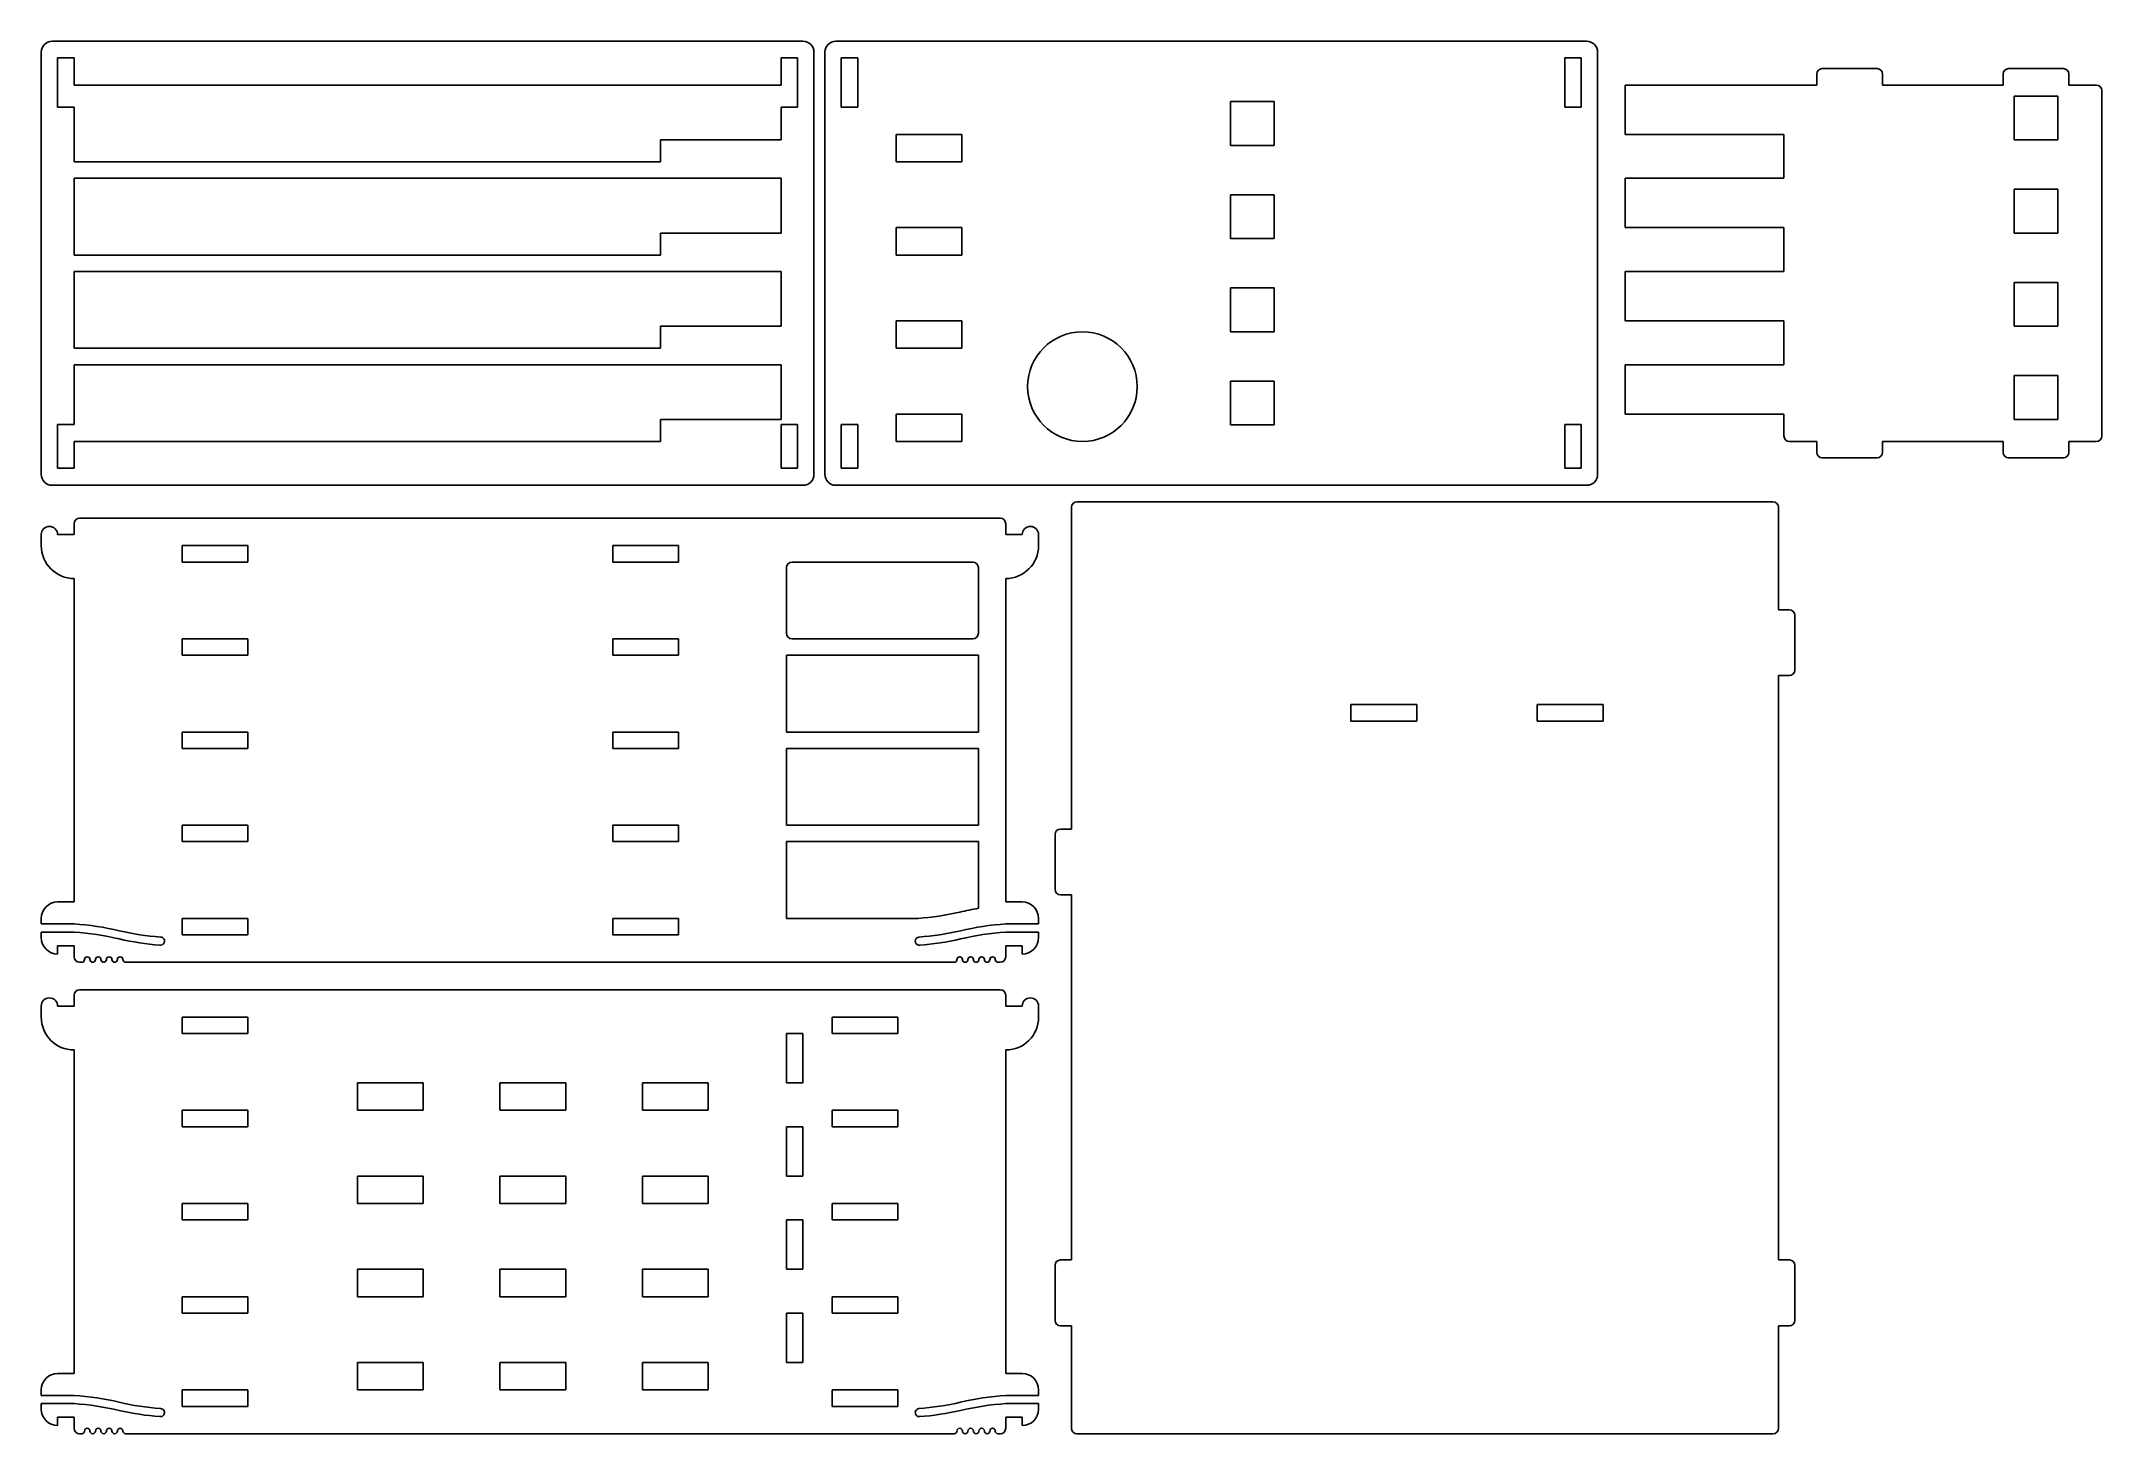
# Model space of a CAD drawing. Header units: millimetres. Extents: x 0 to 376, y 0 to 254.
import ezdxf

# ---------------------------------------------------------------- set-up
doc = ezdxf.new("R2010")
doc.units = ezdxf.units.MM
doc.layers.get('0').update_dxf_attribs({"linetype": 'CONTINUOUS', "true_color": 0x000000})
doc.layers.add('connector cutout', color=1, linetype='CONTINUOUS', true_color=0xff0000)

msp = doc.modelspace()

# ---------------------------------------------------------------- linework, layer by layer
at = {"lineweight": -3}
for p, q in [((0, 252), (0, 175)), ((139, 254), (2, 254)), ((141, 175), (141, 252)), ((143, 252), (143, 175)), ((282, 254), (145, 254)), ((284, 175), (284, 252)), ((335, 249), (325, 249)), ((369, 249), (359, 249)), ((324, 248), (324, 246)), ((336, 246), (336, 248)), ((358, 248), (358, 246)), ((370, 246), (370, 248)), ((324, 181), (324, 179)), ((336, 179), (336, 181)), ((358, 181), (358, 179)), ((370, 179), (370, 181)), ((325, 178), (335, 178)), ((359, 178), (369, 178)), ((2, 173), (139, 173)), ((145, 173), (282, 173)), ((316, 170), (189, 170)), ((6, 166), (6, 164)), ((118.3, 167), (7, 167)), ((175, 167), (118.3, 167)), ((176, 166), (176, 164)), ((188, 169), (188, 110.3)), ((317, 150.3), (317, 169)), ((0, 164), (0, 162)), ((6, 164), (3, 164)), ((3, 164), (3, 164)), ((179, 164), (176, 164)), ((179, 164), (179, 164)), ((182, 162), (182, 164)), ((3, 156), (3, 156)), ((6, 156), (6, 97)), ((176, 156), (176, 97)), ((319, 150.3), (317, 150.3)), ((320, 139.3), (320, 149.3)), ((317, 31.7), (317, 138.3)), ((317, 138.3), (319, 138.3)), ((185, 109.3), (185, 99.3)), ((188, 110.3), (186, 110.3)), ((186, 98.3), (188, 98.3)), ((188, 98.3), (188, 31.7)), ((0, 94), (0, 93)), ((6, 97), (3, 97)), ((179, 97), (176, 97)), ((182, 93), (182, 94)), ((6, 93), (0, 93)), ((6, 91.5), (0, 91.5)), ((0, 91.5), (0, 90.5)), ((182, 93), (176, 93)), ((182, 91.5), (176, 91.5)), ((182, 90.5), (182, 91.5)), ((3, 89), (3, 89)), ((3, 89), (3, 87.5)), ((6, 89), (3, 89)), ((6, 89), (6, 87)), ((179, 89), (176, 89)), ((176, 89), (176, 87)), ((179, 89), (179, 87.5)), ((7, 86), (7.4, 86)), ((15.4, 86), (164.6, 86)), ((166.6, 86), (164.6, 86)), ((174.6, 86), (175, 86)), ((176, 86), (176, 86)), ((6, 80), (6, 78)), ((118.3, 81), (7, 81)), ((175, 81), (118.3, 81)), ((176, 80), (176, 78)), ((0, 78), (0, 76)), ((3, 78), (3, 78)), ((6, 78), (3, 78)), ((179, 78), (176, 78)), ((179, 78), (179, 78)), ((182, 76), (182, 78)), ((3, 70), (3, 70)), ((6, 70), (6, 11)), ((176, 70), (176, 11)), ((185, 30.7), (185, 20.7)), ((188, 31.7), (186, 31.7)), ((319, 31.7), (317, 31.7)), ((320, 20.7), (320, 30.7)), ((186, 19.7), (188, 19.7)), ((188, 19.7), (188, 1)), ((317, 1), (317, 19.7)), ((317, 19.7), (319, 19.7)), ((0, 8), (0, 7)), ((6, 11), (3, 11)), ((179, 11), (176, 11)), ((182, 7), (182, 8)), ((6, 7), (0, 7)), ((6, 5.5), (0, 5.5)), ((0, 5.5), (0, 4.5)), ((182, 7), (176, 7)), ((182, 5.5), (176, 5.5)), ((182, 4.5), (182, 5.5)), ((3, 3), (3, 3)), ((3, 3), (3, 1.5)), ((6, 3), (3, 3)), ((6, 3), (6, 1)), ((7, 0), (7.4, 0)), ((15.4, 0), (164.6, 0)), ((166.6, 0), (164.6, 0)), ((174.6, 0), (175, 0)), ((179, 3), (176, 3)), ((176, 3), (176, 1)), ((176, 0), (176, 0)), ((179, 3), (179, 1.5)), ((189, 0), (316, 0))]:
    msp.add_line(p, q, dxfattribs=at)
for p, q in [((289, 246), (324, 246)), ((289, 246), (289, 237)), ((358, 246), (336, 246)), ((375, 246), (370, 246)), ((376, 182), (376, 245)), ((289, 237), (318, 237)), ((318, 237), (318, 229)), ((289, 229), (318, 229)), ((289, 229), (289, 220)), ((289, 220), (318, 220)), ((318, 220), (318, 212)), ((289, 212), (318, 212)), ((289, 212), (289, 203)), ((289, 203), (318, 203)), ((318, 203), (318, 195)), ((289, 195), (318, 195)), ((289, 195), (289, 186)), ((289, 186), (318, 186)), ((318, 186), (318, 182)), ((319, 181), (324, 181)), ((336, 181), (358, 181)), ((370, 181), (375, 181))]:
    msp.add_line(p, q)
for centre, radius, start, end in [((2, 252), 2, 90, 180), ((139, 252), 2, 0, 90), ((145, 252), 2, 90, 180), ((282, 252), 2, 0, 90), ((325, 248), 1, 90, 180), ((335, 248), 1, 0, 90), ((359, 248), 1, 90, 180), ((369, 248), 1, 0, 90), ((325, 179), 1, 180, 270), ((335, 179), 1, 270, 0), ((359, 179), 1, 180, 270), ((369, 179), 1, 270, 0), ((2, 175), 2, 180, 270), ((139, 175), 2, 270, 0), ((145, 175), 2, 180, 270), ((282, 175), 2, 270, 0), ((189, 169), 1, 90, 180), ((316, 169), 1, 0, 90), ((7, 166), 1, 90, 180), ((175, 166), 1, 0, 90), ((180.5, 164), 1.5, 0, 180), ((176, 162), 6, 270, 0), ((319, 149.3), 1, 0, 90), ((319, 139.3), 1, 270, 0), ((186, 109.3), 1, 90, 180), ((186, 99.3), 1, 180, 270), ((3, 94), 3, 90, 180), ((179, 94), 3, 0, 90), ((3, 90.5), 3, 180, 270), ((2.66, 43.11), 50, 76.5979, 86.1708), ((2.66, 41.61), 50, 76.5979, 86.1708), ((25.53, 140.46), 50, 256.9645, 265.6752), ((25.42, 138.99), 50, 257.0936, 265.6751), ((21.76, 89.86), 0.742, 261.3844, 90.0951), ((160.24, 89.86), 0.742, 98.5192, 278.5221), ((156.47, 140.46), 50, 274.1965, 283.0348), ((156.58, 138.99), 50, 274.1979, 282.9071), ((179.34, 43.11), 50, 93.8292, 103.4021), ((179.34, 41.61), 50, 93.8292, 103.4021), ((179, 90.5), 3, 270, 0), ((7, 87), 1, 180, 270), ((175, 87), 1, 270, 0), ((7, 80), 1, 90, 180), ((175, 80), 1, 0, 90), ((180.5, 78), 1.5, 0, 180), ((176, 76), 6, 270, 0), ((186, 30.7), 1, 90, 180), ((319, 30.7), 1, 0, 90), ((186, 20.7), 1, 180, 270), ((319, 20.7), 1, 270, 0), ((3, 8), 3, 90, 180), ((179, 8), 3, 0, 90), ((3, 4.5), 3, 180, 270), ((2.66, -42.89), 50, 76.5979, 86.1708), ((2.66, -44.39), 50, 76.5979, 86.1708), ((25.53, 54.46), 50, 256.9645, 265.6752), ((25.42, 52.99), 50, 257.0936, 265.6751), ((21.76, 3.86), 0.742, 261.3844, 90.0951), ((160.24, 3.86), 0.742, 98.5192, 278.5221), ((156.47, 54.46), 50, 274.1965, 283.0348), ((156.58, 52.99), 50, 274.1979, 282.9071), ((179.34, -42.89), 50, 93.8292, 103.4021), ((179.34, -44.39), 50, 93.8292, 103.4021), ((179, 4.5), 3, 270, 0), ((7, 1), 1, 180, 270), ((175, 1), 1, 270, 0), ((189, 1), 1, 180, 270), ((316, 1), 1, 270, 0)]:
    msp.add_arc(centre, radius, start, end, dxfattribs=at)
for centre, radius, start, end in [((375, 245), 1, 0, 90), ((319, 182), 1, 180, 270), ((375, 182), 1, 270, 0), ((1.5, 164), 1.5, 0, 180), ((6, 162), 6, 180, 270), ((7.4, 86.5), 0.5, 270, 0), ((8.4, 86.5), 0.5, 0, 180), ((9.4, 86.5), 0.5, 180, 0), ((10.4, 86.5), 0.5, 0, 180), ((11.4, 86.5), 0.5, 180, 0), ((12.4, 86.5), 0.5, 0, 180), ((13.4, 86.5), 0.5, 180, 0), ((14.4, 86.5), 0.5, 0, 180), ((15.4, 86.5), 0.5, 180, 270), ((166.6, 86.5), 0.5, 270, 0), ((167.6, 86.5), 0.5, 0, 180), ((168.6, 86.5), 0.5, 180, 0), ((169.6, 86.5), 0.5, 0, 180), ((170.6, 86.5), 0.5, 180, 0), ((171.6, 86.5), 0.5, 0, 180), ((172.6, 86.5), 0.5, 180, 0), ((173.6, 86.5), 0.5, 0, 180), ((174.6, 86.5), 0.5, 180, 270), ((1.5, 78), 1.5, 0, 180), ((6, 76), 6, 180, 270), ((7.4, 0.5), 0.5, 270, 0), ((8.4, 0.5), 0.5, 0, 180), ((9.4, 0.5), 0.5, 180, 0), ((10.4, 0.5), 0.5, 0, 180), ((11.4, 0.5), 0.5, 180, 0), ((12.4, 0.5), 0.5, 0, 180), ((13.4, 0.5), 0.5, 180, 0), ((14.4, 0.5), 0.5, 0, 180), ((15.4, 0.5), 0.5, 180, 270), ((166.6, 0.5), 0.5, 270, 0), ((167.6, 0.5), 0.5, 0, 180), ((168.6, 0.5), 0.5, 180, 0), ((169.6, 0.5), 0.5, 0, 180), ((170.6, 0.5), 0.5, 180, 0), ((171.6, 0.5), 0.5, 0, 180), ((172.6, 0.5), 0.5, 180, 0), ((173.6, 0.5), 0.5, 0, 180), ((174.6, 0.5), 0.5, 180, 270)]:
    msp.add_arc(centre, radius, start, end)
at = {"layer": 'connector cutout'}
for p, q in [((6, 251), (3, 251)), ((3, 251), (3, 242)), ((6, 246), (6, 251)), ((138, 251), (135, 251)), ((135, 251), (135, 246)), ((138, 242), (138, 251)), ((149, 251), (146, 251)), ((146, 251), (146, 242)), ((149, 242), (149, 251)), ((281, 251), (278, 251)), ((278, 251), (278, 242)), ((281, 242), (281, 251)), ((135, 246), (6, 246)), ((3, 242), (6, 242)), ((6, 242), (6, 232)), ((135, 242), (138, 242)), ((135, 236), (135, 242)), ((146, 242), (149, 242)), ((217, 235), (217, 243)), ((217, 243), (225, 243)), ((225, 235), (225, 243)), ((278, 242), (281, 242)), ((360, 236), (360, 244)), ((360, 244), (368, 244)), ((368, 236), (368, 244)), ((168, 237), (156, 237)), ((156, 237), (156, 232)), ((168, 232), (168, 237)), ((135, 236), (113, 236)), ((113, 236), (113, 232)), ((217, 235), (225, 235)), ((360, 236), (368, 236)), ((6, 232), (113, 232)), ((156, 232), (168, 232)), ((135, 229), (6, 229)), ((6, 229), (6, 215)), ((135, 219), (135, 229)), ((217, 218), (217, 226)), ((217, 226), (225, 226)), ((225, 218), (225, 226)), ((360, 219), (360, 227)), ((360, 227), (368, 227)), ((368, 219), (368, 227)), ((135, 219), (113, 219)), ((113, 219), (113, 215)), ((168, 220), (156, 220)), ((156, 220), (156, 215)), ((168, 215), (168, 220)), ((360, 219), (368, 219)), ((6, 215), (113, 215)), ((156, 215), (168, 215)), ((217, 218), (225, 218)), ((135, 212), (6, 212)), ((6, 212), (6, 198)), ((135, 202), (135, 212)), ((217, 201), (217, 209)), ((217, 209), (225, 209)), ((225, 201), (225, 209)), ((360, 202), (360, 210)), ((360, 210), (368, 210)), ((368, 202), (368, 210)), ((135, 202), (113, 202)), ((113, 202), (113, 198)), ((168, 203), (156, 203)), ((156, 203), (156, 198)), ((168, 198), (168, 203)), ((217, 201), (225, 201)), ((360, 202), (368, 202)), ((6, 198), (113, 198)), ((156, 198), (168, 198)), ((135, 195), (6, 195)), ((6, 195), (6, 184.1)), ((135, 185), (135, 195)), ((217, 184), (217, 192)), ((217, 192), (225, 192)), ((225, 184), (225, 192)), ((360, 185), (360, 193)), ((360, 193), (368, 193)), ((368, 185), (368, 193)), ((135, 185), (113, 185)), ((113, 185), (113, 181)), ((168, 186), (156, 186)), ((156, 186), (156, 181)), ((168, 181), (168, 186)), ((360, 185), (368, 185)), ((6, 184.1), (3, 184.1)), ((3, 184.1), (3, 176.1)), ((6, 176.1), (6, 181)), ((6, 181), (113, 181)), ((138, 184.1), (135, 184.1)), ((135, 184.1), (135, 176.1)), ((138, 176.1), (138, 184.1)), ((149, 184.1), (146, 184.1)), ((146, 184.1), (146, 176.1)), ((149, 176.1), (149, 184.1)), ((156, 181), (168, 181)), ((217, 184), (225, 184)), ((281, 184.1), (278, 184.1)), ((278, 184.1), (278, 176.1)), ((281, 176.1), (281, 184.1)), ((3, 176.1), (6, 176.1)), ((135, 176.1), (138, 176.1)), ((146, 176.1), (149, 176.1)), ((278, 176.1), (281, 176.1)), ((37.7, 162), (25.7, 162)), ((25.7, 162), (25.7, 159)), ((37.7, 159), (37.7, 162)), ((116.3, 162), (104.3, 162)), ((104.3, 162), (104.3, 159)), ((116.3, 159), (116.3, 162)), ((25.7, 159), (37.7, 159)), ((104.3, 159), (116.3, 159)), ((136, 146), (136, 158)), ((137, 159), (170, 159)), ((171, 146), (171, 158)), ((37.7, 145), (25.7, 145)), ((25.7, 145), (25.7, 142)), ((37.7, 142), (37.7, 145)), ((116.3, 145), (104.3, 145)), ((104.3, 145), (104.3, 142)), ((116.3, 142), (116.3, 145)), ((137, 145), (170, 145)), ((137, 145), (137, 145)), ((25.7, 142), (37.7, 142)), ((104.3, 142), (116.3, 142)), ((136, 142), (171, 142)), ((136, 128), (136, 142)), ((171, 128), (171, 142)), ((251, 133), (239, 133)), ((239, 133), (239, 130)), ((251, 130), (251, 133)), ((285, 133), (273, 133)), ((273, 133), (273, 130)), ((285, 130), (285, 133)), ((37.7, 128), (25.7, 128)), ((25.7, 128), (25.7, 125)), ((37.7, 125), (37.7, 128)), ((116.3, 128), (104.3, 128)), ((104.3, 128), (104.3, 125)), ((116.3, 125), (116.3, 128)), ((136, 128), (171, 128)), ((239, 130), (251, 130)), ((273, 130), (285, 130)), ((25.7, 125), (37.7, 125)), ((104.3, 125), (116.3, 125)), ((136, 125), (171, 125)), ((136, 111), (136, 125)), ((171, 111), (171, 125)), ((37.7, 111), (25.7, 111)), ((25.7, 111), (25.7, 108)), ((37.7, 108), (37.7, 111)), ((116.3, 111), (104.3, 111)), ((104.3, 111), (104.3, 108)), ((116.3, 108), (116.3, 111)), ((136, 111), (171, 111)), ((25.7, 108), (37.7, 108)), ((104.3, 108), (116.3, 108)), ((136, 108), (171, 108)), ((136, 94), (136, 108)), ((171, 95.84), (171, 108)), ((37.7, 94), (25.7, 94)), ((25.7, 94), (25.7, 91)), ((37.7, 91), (37.7, 94)), ((116.3, 94), (104.3, 94)), ((116.3, 91), (116.3, 94)), ((136, 94), (160, 94)), ((25.7, 91), (37.7, 91)), ((104.3, 94), (104.3, 91)), ((104.3, 91), (116.3, 91)), ((37.7, 76), (25.7, 76)), ((25.7, 76), (25.7, 73)), ((37.7, 73), (37.7, 76)), ((156.3, 76), (144.3, 76)), ((144.3, 76), (144.3, 73)), ((156.3, 73), (156.3, 76)), ((25.7, 73), (37.7, 73)), ((136, 73), (139, 73)), ((136, 64), (136, 73)), ((139, 64), (139, 73)), ((144.3, 73), (156.3, 73)), ((57.7, 64), (57.7, 59)), ((69.7, 64), (57.7, 64)), ((69.7, 59), (69.7, 64)), ((95.7, 64), (83.7, 64)), ((83.7, 64), (83.7, 59)), ((95.7, 59), (95.7, 64)), ((121.7, 64), (109.7, 64)), ((109.7, 64), (109.7, 59)), ((121.7, 59), (121.7, 64)), ((136, 64), (139, 64)), ((37.7, 59), (25.7, 59)), ((25.7, 59), (25.7, 56)), ((37.7, 56), (37.7, 59)), ((57.7, 59), (69.7, 59)), ((83.7, 59), (95.7, 59)), ((109.7, 59), (121.7, 59)), ((156.3, 59), (144.3, 59)), ((144.3, 59), (144.3, 56)), ((156.3, 56), (156.3, 59)), ((25.7, 56), (37.7, 56)), ((136, 56), (139, 56)), ((136, 47), (136, 56)), ((139, 47), (139, 56)), ((144.3, 56), (156.3, 56)), ((57.7, 47), (57.7, 42)), ((69.7, 47), (57.7, 47)), ((69.7, 42), (69.7, 47)), ((95.7, 47), (83.7, 47)), ((83.7, 47), (83.7, 42)), ((95.7, 42), (95.7, 47)), ((121.7, 47), (109.7, 47)), ((109.7, 47), (109.7, 42)), ((121.7, 42), (121.7, 47)), ((136, 47), (139, 47)), ((37.7, 42), (25.7, 42)), ((25.7, 42), (25.7, 39)), ((37.7, 39), (37.7, 42)), ((57.7, 42), (69.7, 42)), ((83.7, 42), (95.7, 42)), ((109.7, 42), (121.7, 42)), ((156.3, 42), (144.3, 42)), ((144.3, 42), (144.3, 39)), ((156.3, 39), (156.3, 42)), ((25.7, 39), (37.7, 39)), ((136, 39), (139, 39)), ((136, 30), (136, 39)), ((139, 30), (139, 39)), ((144.3, 39), (156.3, 39)), ((69.7, 30), (57.7, 30)), ((57.7, 30), (57.7, 25)), ((69.7, 25), (69.7, 30)), ((95.7, 30), (83.7, 30)), ((83.7, 30), (83.7, 25)), ((95.7, 25), (95.7, 30)), ((121.7, 30), (109.7, 30)), ((109.7, 30), (109.7, 25)), ((121.7, 25), (121.7, 30)), ((136, 30), (139, 30)), ((37.7, 25), (25.7, 25)), ((25.7, 25), (25.7, 22)), ((37.7, 22), (37.7, 25)), ((57.7, 25), (69.7, 25)), ((83.7, 25), (95.7, 25)), ((109.7, 25), (121.7, 25)), ((156.3, 25), (144.3, 25)), ((144.3, 25), (144.3, 22)), ((156.3, 22), (156.3, 25)), ((25.7, 22), (37.7, 22)), ((136, 22), (139, 22)), ((136, 13), (136, 22)), ((139, 13), (139, 22)), ((144.3, 22), (156.3, 22)), ((69.7, 13), (57.7, 13)), ((57.7, 13), (57.7, 8)), ((69.7, 8), (69.7, 13)), ((95.7, 13), (83.7, 13)), ((83.7, 13), (83.7, 8)), ((95.7, 8), (95.7, 13)), ((121.7, 13), (109.7, 13)), ((109.7, 13), (109.7, 8)), ((121.7, 8), (121.7, 13)), ((136, 13), (139, 13)), ((37.7, 8), (25.7, 8)), ((25.7, 8), (25.7, 5)), ((37.7, 5), (37.7, 8)), ((57.7, 8), (69.7, 8)), ((83.7, 8), (95.7, 8)), ((109.7, 8), (121.7, 8)), ((156.3, 8), (144.3, 8)), ((144.3, 8), (144.3, 5)), ((156.3, 5), (156.3, 8)), ((25.7, 5), (37.7, 5)), ((144.3, 5), (156.3, 5))]:
    msp.add_line(p, q, dxfattribs=at)
msp.add_circle((190, 191), 10, dxfattribs=at)
for centre, radius, start, end in [((137, 158), 1, 90, 180), ((170, 158), 1, 0, 90), ((137, 146), 1, 180, 270), ((170, 146), 1, 270, 0), ((156.34, 143.87), 50, 274.1965, 283.0348), ((179.21, 46.52), 50, 99.4478, 103.4021)]:
    msp.add_arc(centre, radius, start, end, dxfattribs=at)

doc.saveas('drawing.dxf')
